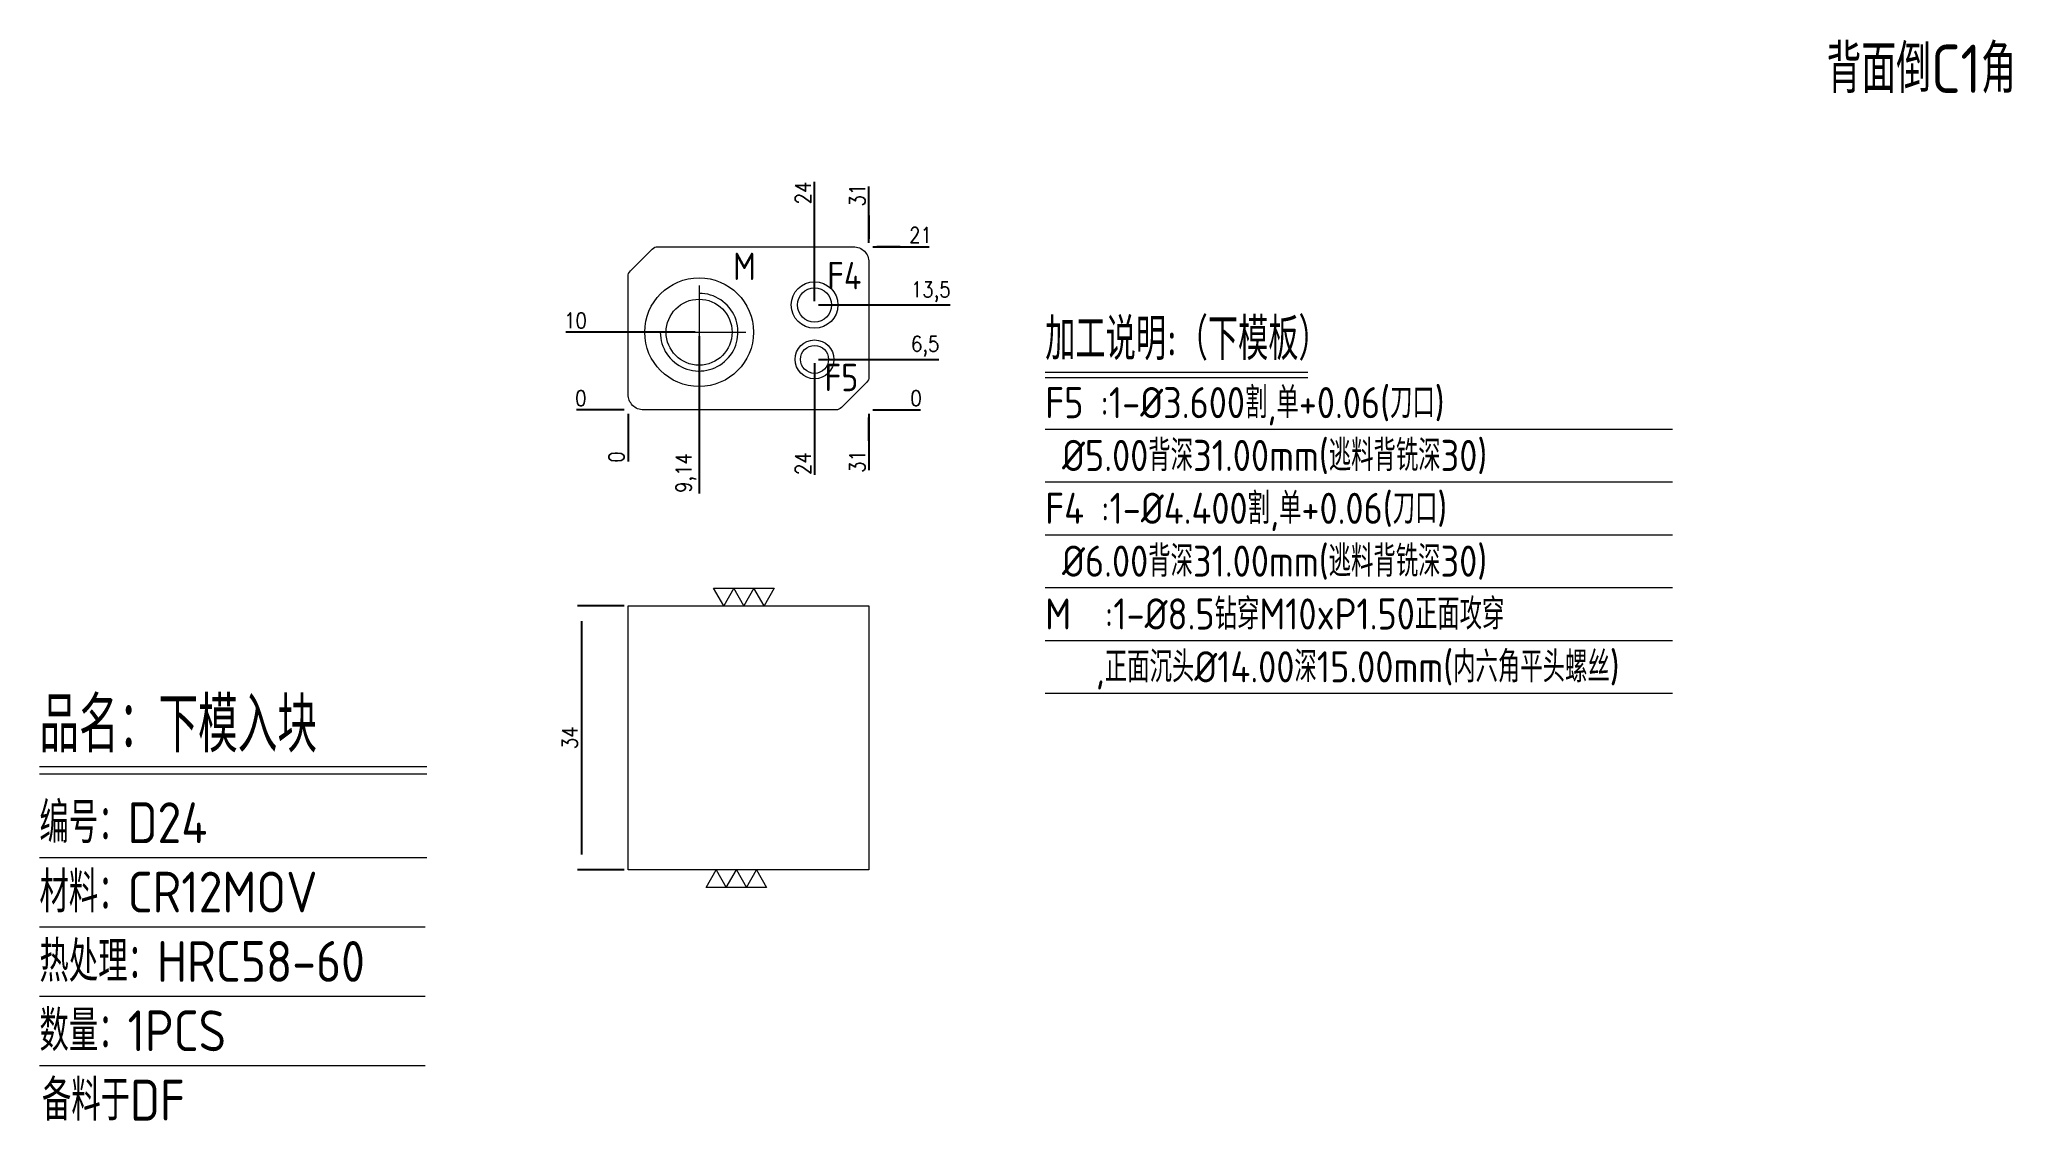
# Model space of a CAD drawing. Header units: millimetres. Extents: x 115214 to 115468, y 600 to 739.
import ezdxf
from ezdxf.enums import TextEntityAlignment as Align

# ---------------------------------------------------------------- set-up
doc = ezdxf.new("R2010")
doc.units = ezdxf.units.MM
doc.linetypes.add('CENTER', pattern=[0])
doc.linetypes.add('HIDDEN', pattern=[0])
for name, color, linetype in [('DIE_P', 2, 'Continuous'), ('DIM', 4, 'Continuous'), ('TEXT', 4, 'Continuous')]:
    doc.layers.add(name, color=color, linetype=linetype)
doc.styles.add('gbenor', font='gbenor.shx', dxfattribs={"bigfont": 'gbcbig.shx'})
doc.styles.get("Standard").update_dxf_attribs({"font": 'txt.shx', "width": 0.85, "bigfont": 'ctxt.shx'})
doc.dimstyles.new('T-2-WX', dxfattribs={"dimtxt": 2, "dimasz": 2, "dimexe": 0.5, "dimexo": 0.5, "dimgap": 0.5, "dimtad": 1, "dimtxsty": 'Standard', "dimblk": 'OPEN30', "dimcen": 0, "dimazin": 3, "dimtfac": 1, "dimtmove": 0, "dimatfit": 3, "dimldrblk": 'OPEN30', "dimlwd": -1, "dimlwe": -1})

# ---------------------------------------------------------------- blocks, each defined once
blk = doc.blocks.new('*D7579')
at = {"layer": 'Defpoints', "color": 0}
for p in [(115289.61, 691.41), (115320.61, 691.41), (115325.61, 691.41)]:
    blk.add_point(p, dxfattribs=at)
at = {"layer": 'DIM', "color": 0}
blk.add_line((115321.11, 691.41), (115327.24, 691.41), dxfattribs=at)
at = {"layer": 'DIM', "color": 0, "lineweight": 5, "insert": (115326.67, 692.91), "char_height": 2, "attachment_point": 5}
blk.add_mtext('0', dxfattribs=at)
blk = doc.blocks.new('_Open30')
blk = doc.blocks.new('*D7580')
at = {"layer": 'Defpoints', "color": 0}
for p in [(115313.61, 697.91), (115325.61, 697.91), (115289.61, 691.41)]:
    blk.add_point(p, dxfattribs=at)
at = {"layer": 'DIM', "color": 0}
for p, q in [((115314.11, 697.91), (115317.61, 697.91)), ((115317.61, 697.91), (115321.61, 697.91)), ((115321.61, 697.91), (115329.59, 697.91))]:
    blk.add_line(p, q, dxfattribs=at)
at = {"layer": 'DIM', "color": 0, "lineweight": 5, "insert": (115327.85, 699.6), "char_height": 2, "attachment_point": 5}
blk.add_mtext('6,5', dxfattribs=at)
blk = doc.blocks.new('*D7581')
at = {"layer": 'Defpoints', "color": 0}
for p in [(115313.61, 704.91), (115325.61, 704.91), (115289.61, 691.41)]:
    blk.add_point(p, dxfattribs=at)
at = {"layer": 'DIM', "color": 0}
for p, q in [((115314.11, 704.91), (115317.61, 704.91)), ((115317.61, 704.91), (115321.61, 704.91)), ((115321.61, 704.91), (115331.04, 704.91))]:
    blk.add_line(p, q, dxfattribs=at)
at = {"layer": 'DIM', "color": 0, "lineweight": 5, "insert": (115328.57, 706.6), "char_height": 2, "attachment_point": 5}
blk.add_mtext('13,5', dxfattribs=at)
blk = doc.blocks.new('*D7582')
at = {"layer": 'Defpoints', "color": 0}
for p in [(115320.61, 712.41), (115325.61, 712.41), (115289.61, 691.41)]:
    blk.add_point(p, dxfattribs=at)
at = {"layer": 'DIM', "color": 0}
for p, q in [((115321.11, 712.41), (115324.61, 712.41)), ((115324.61, 712.41), (115321.61, 712.41)), ((115321.61, 712.41), (115328.37, 712.41))]:
    blk.add_line(p, q, dxfattribs=at)
at = {"layer": 'DIM', "color": 0, "lineweight": 5, "insert": (115327.24, 713.91), "char_height": 2, "attachment_point": 5}
blk.add_mtext('21', dxfattribs=at)
blk = doc.blocks.new('*D7583')
at = {"layer": 'Defpoints', "color": 0}
for p in [(115284.61, 691.41), (115289.61, 691.41), (115289.61, 691.41)]:
    blk.add_point(p, dxfattribs=at)
at = {"layer": 'DIM', "color": 0}
blk.add_line((115289.11, 691.41), (115282.97, 691.41), dxfattribs=at)
at = {"layer": 'DIM', "color": 0, "lineweight": 5, "insert": (115283.54, 692.91), "char_height": 2, "attachment_point": 5}
blk.add_mtext('0', dxfattribs=at)
blk = doc.blocks.new('*D7584')
at = {"layer": 'Defpoints', "color": 0}
for p in [(115284.61, 701.41), (115298.75, 701.41), (115289.61, 691.41)]:
    blk.add_point(p, dxfattribs=at)
at = {"layer": 'DIM', "color": 0}
for p, q in [((115288.61, 701.41), (115281.6, 701.41)), ((115292.61, 701.41), (115288.61, 701.41)), ((115298.25, 701.41), (115292.61, 701.41))]:
    blk.add_line(p, q, dxfattribs=at)
at = {"layer": 'DIM', "color": 0, "lineweight": 5, "insert": (115282.85, 702.91), "char_height": 2, "attachment_point": 5}
blk.add_mtext('10', dxfattribs=at)
blk = doc.blocks.new('*D7585')
at = {"layer": 'Defpoints', "color": 0}
for p in [(115289.61, 691.41), (115320.61, 691.41), (115320.61, 686.41)]:
    blk.add_point(p, dxfattribs=at)
at = {"layer": 'DIM', "color": 0}
for p, q in [((115320.61, 690.91), (115320.61, 687.41)), ((115320.61, 687.41), (115320.61, 690.41)), ((115320.61, 690.41), (115320.61, 683.64))]:
    blk.add_line(p, q, dxfattribs=at)
at = {"layer": 'DIM', "color": 0, "lineweight": 5, "insert": (115319.11, 684.77), "char_height": 2, "attachment_point": 5, "rotation": 90}
blk.add_mtext('31', dxfattribs=at)
blk = doc.blocks.new('*D7586')
at = {"layer": 'Defpoints', "color": 0}
for p in [(115313.61, 697.91), (115289.61, 691.41), (115313.61, 686.41)]:
    blk.add_point(p, dxfattribs=at)
at = {"layer": 'DIM', "color": 0}
for p, q in [((115313.61, 697.41), (115313.61, 693.91)), ((115313.61, 693.91), (115313.61, 690.41)), ((115313.61, 690.41), (115313.61, 683.07))]:
    blk.add_line(p, q, dxfattribs=at)
at = {"layer": 'DIM', "color": 0, "lineweight": 5, "insert": (115312.11, 684.49), "char_height": 2, "attachment_point": 5, "rotation": 90}
blk.add_mtext('24', dxfattribs=at)
blk = doc.blocks.new('*D7587')
at = {"layer": 'Defpoints', "color": 0}
for p in [(115298.75, 701.41), (115289.61, 691.41), (115298.75, 686.41)]:
    blk.add_point(p, dxfattribs=at)
at = {"layer": 'DIM', "color": 0}
for p, q in [((115298.75, 700.91), (115298.75, 694.41)), ((115298.75, 694.41), (115298.75, 690.41)), ((115298.75, 690.41), (115298.75, 680.65))]:
    blk.add_line(p, q, dxfattribs=at)
at = {"layer": 'DIM', "color": 0, "lineweight": 5, "insert": (115297.06, 683.28), "char_height": 2, "attachment_point": 5, "rotation": 90}
blk.add_mtext('9,14', dxfattribs=at)
blk = doc.blocks.new('*D7588')
at = {"layer": 'Defpoints', "color": 0}
for p in [(115289.61, 691.41), (115289.61, 691.41), (115289.61, 686.41)]:
    blk.add_point(p, dxfattribs=at)
at = {"layer": 'DIM', "color": 0}
blk.add_line((115289.61, 690.91), (115289.61, 684.77), dxfattribs=at)
at = {"layer": 'DIM', "color": 0, "lineweight": 5, "insert": (115288.11, 685.34), "char_height": 2, "attachment_point": 5, "rotation": 90}
blk.add_mtext('0', dxfattribs=at)
blk = doc.blocks.new('*D7589')
at = {"layer": 'Defpoints', "color": 0}
for p in [(115320.61, 717.41), (115320.61, 712.41), (115289.61, 691.41)]:
    blk.add_point(p, dxfattribs=at)
at = {"layer": 'DIM', "color": 0}
for p, q in [((115320.61, 713.41), (115320.61, 720.17)), ((115320.61, 712.91), (115320.61, 716.41)), ((115320.61, 716.41), (115320.61, 713.41))]:
    blk.add_line(p, q, dxfattribs=at)
at = {"layer": 'DIM', "color": 0, "lineweight": 5, "insert": (115319.11, 719.04), "char_height": 2, "attachment_point": 5, "rotation": 90}
blk.add_mtext('31', dxfattribs=at)
blk = doc.blocks.new('*D7590')
at = {"layer": 'Defpoints', "color": 0}
for p in [(115313.61, 717.41), (115313.61, 704.91), (115289.61, 691.41)]:
    blk.add_point(p, dxfattribs=at)
at = {"layer": 'DIM', "color": 0}
for p, q in [((115313.61, 713.41), (115313.61, 720.74)), ((115313.61, 709.41), (115313.61, 713.41)), ((115313.61, 705.41), (115313.61, 709.41))]:
    blk.add_line(p, q, dxfattribs=at)
at = {"layer": 'DIM', "color": 0, "lineweight": 5, "insert": (115312.11, 719.32), "char_height": 2, "attachment_point": 5, "rotation": 90}
blk.add_mtext('24', dxfattribs=at)
blk = doc.blocks.new('*D7591')
at = {"layer": 'Defpoints', "color": 0}
for p in [(115289.61, 666.2), (115283.61, 632.2), (115289.61, 632.2)]:
    blk.add_point(p, dxfattribs=at)
at = {"layer": 'DIM', "color": 0}
for p, q in [((115289.11, 666.2), (115283.11, 666.2)), ((115283.61, 664.2), (115283.61, 634.2)), ((115289.11, 632.2), (115283.11, 632.2))]:
    blk.add_line(p, q, dxfattribs=at)
at = {"layer": 'DIM', "color": 0, "lineweight": 5, "insert": (115282.11, 649.2), "char_height": 2, "attachment_point": 5, "rotation": 90}
blk.add_mtext('34', dxfattribs=at)

msp = doc.modelspace()

# ---------------------------------------------------------------- linework, layer by layer
at = {"layer": 'DIE_P', "linetype": 'Continuous', "lineweight": 5}
msp.add_lwpolyline([(115289.606, 693.408), (115289.606, 708.58, -0.1989124), (115289.899, 709.287), (115292.727, 712.115, -0.1989124), (115293.434, 712.408), (115318.606, 712.408, -0.4142136), (115320.606, 710.408), (115320.606, 695.651, -0.1989124), (115320.313, 694.944), (115317.07, 691.701, -0.1989124), (115316.363, 691.408), (115291.606, 691.408, -0.4142136)], format="xyb", close=True, dxfattribs=at)
at = {"layer": 'DIE_P', "lineweight": 5}
msp.add_lwpolyline([(115293.75, 701.408, 2.4142136), (115298.75, 706.408)], format="xyb", dxfattribs=at)
at = {"layer": 'DIE_P', "linetype": 'CENTER', "lineweight": 5}
for points in [[(115298.75, 707.408), (115298.75, 695.408)], [(115292.75, 701.408), (115304.75, 701.408)]]:
    msp.add_lwpolyline(points, dxfattribs=at)
at = {"layer": 'DIE_P', "color": 2, "lineweight": 5}
msp.add_lwpolyline([(115289.606, 666.204), (115320.606, 666.204), (115320.606, 632.204), (115289.606, 632.204)], close=True, dxfattribs=at)
at = {"layer": 'DIE_P', "linetype": 'Continuous', "lineweight": 5}
msp.add_circle((115298.75, 701.408), 7, dxfattribs=at)
at = {"layer": 'DIE_P', "lineweight": 5}
msp.add_circle((115298.75, 701.408), 4.25, dxfattribs=at)
at = {"layer": 'DIE_P', "color": 4, "linetype": 'HIDDEN', "lineweight": 5, "ltscale": 0.5}
for centre, radius in [((115313.606, 704.908), 3), ((115313.606, 697.908), 2.5)]:
    msp.add_circle(centre, radius, dxfattribs=at)
at = {"layer": 'DIE_P', "color": 1, "linetype": 'Continuous', "lineweight": 5}
for centre, radius in [((115313.606, 704.908), 2.2), ((115313.606, 697.908), 1.8)]:
    msp.add_circle(centre, radius, dxfattribs=at)
at = {"layer": 'DIM', "color": 4, "linetype": 'Continuous', "lineweight": 5}
for p, q in [((115213.851, 645.498), (115263.717, 645.498)), ((115213.851, 644.579), (115263.717, 644.579)), ((115213.851, 633.814), (115263.717, 633.814)), ((115213.851, 624.886), (115263.501, 624.886)), ((115213.851, 615.958), (115263.501, 615.958)), ((115213.851, 607.031), (115263.501, 607.031))]:
    msp.add_line(p, q, dxfattribs=at)
at = {"layer": 'TEXT', "color": 3, "lineweight": 5}
for p, q in [((115343.29, 696.281), (115377.082, 696.281)), ((115343.29, 695.581), (115377.082, 695.581))]:
    msp.add_line(p, q, dxfattribs=at)
at = {"layer": 'TEXT', "color": 3, "linetype": 'Continuous', "lineweight": 5}
for p, q in [((115343.29, 688.941), (115424.004, 688.941)), ((115343.29, 682.141), (115424.004, 682.141)), ((115343.29, 675.341), (115424.004, 675.341)), ((115343.29, 668.541), (115424.004, 668.541)), ((115343.29, 661.741), (115424.004, 661.741)), ((115343.29, 654.941), (115424.004, 654.941))]:
    msp.add_line(p, q, dxfattribs=at)
at = {"layer": 'TEXT', "lineweight": 5}
for points in [[(115308.407, 668.454), (115307.108, 666.204), (115305.809, 668.454), (115304.51, 666.204), (115303.211, 668.454), (115301.912, 666.204), (115300.613, 668.454), (115308.407, 668.454)], [(115299.646, 629.954), (115300.945, 632.204), (115302.244, 629.954), (115303.543, 632.204), (115304.842, 629.954), (115306.141, 632.204), (115307.44, 629.954), (115299.646, 629.954)]]:
    msp.add_lwpolyline(points, close=True, dxfattribs=at)

# ---------------------------------------------------------------- texts
at = {"layer": 'DIM', "color": 3, "linetype": 'Continuous', "lineweight": 5, "style": 'gbenor'}
for s, height, p in [('品名：下模入块', 7.0896, (115213.851, 647.336)), ('编号：D24', 5.2515, (115213.851, 635.652)), ('材料：CR12MOV', 5.2515, (115213.851, 626.724)), ('热处理：HRC58-60', 5.25154, (115213.851, 617.796)), ('数量：1PCS', 5.2515, (115213.851, 608.869)), ('备料于DF', 5.2515, (115214.171, 599.941))]:
    msp.add_text(s, height=height, dxfattribs=at).set_placement(p)
at = {"layer": 'TEXT', "color": 4, "lineweight": 5, "style": 'gbenor'}
for s, height, p in [('背面倒C1角', 6.2174, (115443.859, 732.201)), ('加工说明:（下模板）', 5.4, (115343.29, 697.821)), (' %%C5.00背深31.00mm(逃料背铣深30)', 4, (115343.29, 683.541)), (' %%C6.00背深31.00mm(逃料背铣深30)', 4, (115343.29, 669.941)), ('M  :1-%%c8.5钻穿M10xP1.50正面攻穿', 4, (115343.29, 663.141)), ('   ,正面沉头%%C14.00深15.00mm(内六角平头螺丝)', 4, (115343.29, 656.341))]:
    msp.add_text(s, height=height, dxfattribs=at).set_placement(p)
for s, p in [('M', (115304.584, 709.884)), ('F4', (115317.439, 708.686)), ('F5', (115317.062, 695.576))]:
    msp.add_text(s, height=3.52, dxfattribs=at).set_placement(p, align=Align.MIDDLE_CENTER)
at = {"layer": 'TEXT', "color": 1, "lineweight": 5, "style": 'gbenor'}
for s, p in [('F5 :1-%%C3.600割,单+0.06(刀口)', (115343.29, 690.341)), ('F4 :1-%%C4.400割,单+0.06(刀口)', (115343.29, 676.741))]:
    msp.add_text(s, height=4, dxfattribs=at).set_placement(p)

# ---------------------------------------------------------------- dimensions: what is measured, and where the dimension line sits
at = {"layer": 'DIM', "lineweight": 5}
for feature_location, offset, dtype, origin, picture, middle in [((115313.606, 704.908), (0, 12.5), 1, (115289.606, 691.408), '*D7590', (115312.106, 719.325)), ((115320.606, 712.408), (0, 5), 1, (115289.606, 691.408), '*D7589', (115319.106, 719.041)), ((115320.606, 712.408), (5, 0), 0, (115289.606, 691.408), '*D7582', (115327.239, 713.908)), ((115313.606, 704.908), (12, 0), 0, (115289.606, 691.408), '*D7581', (115328.575, 706.598)), ((115298.75, 701.408), (-14.145, 0), 0, (115289.606, 691.408), '*D7584', (115282.851, 702.908)), ((115298.75, 701.408), (0, -15), 1, (115289.606, 691.408), '*D7587', (115297.06, 683.277)), ((115313.606, 697.908), (12, 0), 0, (115289.606, 691.408), '*D7580', (115327.846, 699.598)), ((115313.606, 697.908), (0, -11.5), 1, (115289.606, 691.408), '*D7586', (115312.106, 684.491)), ((115289.60563716, 691.407995736), (-5, 0), 0, (115289.60563716, 691.407995736), '*D7583', (115283.538970493, 692.907995736)), ((115320.60563718, 691.407995736), (5, 0), 0, (115289.60563716, 691.407995736), '*D7579', (115326.672303847, 692.907995736)), ((115289.60563716, 691.407995736), (0, -5), 1, (115289.60563716, 691.407995736), '*D7588', (115288.10563716, 685.341329069)), ((115320.606, 691.408), (0, -5), 1, (115289.606, 691.408), '*D7585', (115319.106, 684.775))]:
    dim = msp.add_ordinate_dim(feature_location=feature_location, offset=offset, dtype=dtype, origin=origin, dimstyle='T-2-WX', dxfattribs=at)
    dim.commit()
    dim.dimension.update_dxf_attribs({"geometry": picture, "text_midpoint": middle})
dim = msp.add_linear_dim(base=(115283.606, 632.204), p1=(115289.606, 666.204), p2=(115289.606, 632.204), angle=90, dimstyle='T-2-WX', dxfattribs=at)
dim.commit()
dim.dimension.update_dxf_attribs({"geometry": '*D7591', "text_midpoint": (115282.106, 649.204)})

doc.saveas('drawing.dxf')
